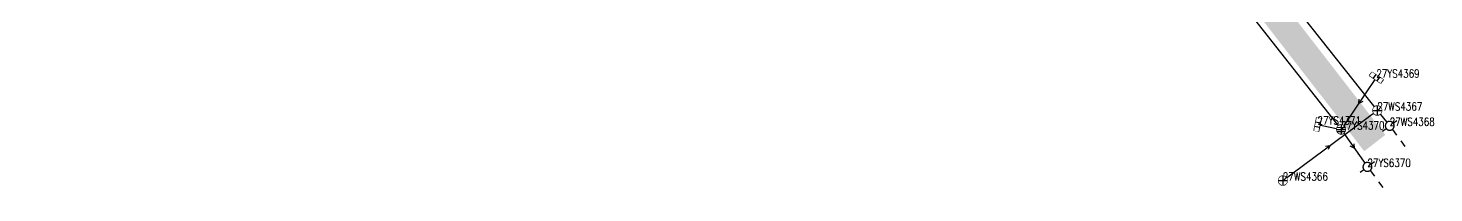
# Model space of a CAD drawing. Extents: x 78813 to 99477, y 2421021 to 2448125.
# Drawn here: x 82549.1 to 82707.2, y 2433557.8 to 2433576.3 of the extents above; entities that cross this region are included whole.
import ezdxf

# ---------------------------------------------------------------- set-up
doc = ezdxf.new("R2010")
doc.units = 0
doc.set_wipeout_variables(frame=1)
doc.layers.get('0').update_dxf_attribs({"linetype": 'CONTINUOUS'})
for name, color, linetype in [('DX_WS', 16, 'CONTINUOUS'), ('DX_YS', 42, 'CONTINUOUS'), ('道路', 5, 'CONTINUOUS')]:
    doc.layers.add(name, color=color, linetype=linetype)
for name, color, linetype, true_color in [('WSLINE', 7, 'CONTINUOUS', 0x7f0000), ('YSANNEXE', 7, 'CONTINUOUS', 0xcc9900), ('YSLINE', 7, 'CONTINUOUS', 0xcc9900)]:
    doc.layers.add(name, color=color, linetype=linetype, true_color=true_color)
doc.styles.add('CcNameZT', font='txt.SHX', dxfattribs={"width": 0.8, "bigfont": 'HZTXT.SHX'})
doc.styles.get("Standard").update_dxf_attribs({"font": 'txt.shx', "bigfont": 'hztxt.shx'})

# ---------------------------------------------------------------- blocks, each defined once
blk = doc.blocks.new('PS预留口')
blk.add_lwpolyline([(4.2, 0), (5.8, 0)])
blk.add_wipeout([(1, 0), (1, 0.07), (0.99, 0.14), (0.98, 0.21), (0.96, 0.28), (0.94, 0.34), (0.91, 0.41), (0.88, 0.47), (0.85, 0.53), (0.81, 0.59), (0.77, 0.64), (0.72, 0.69), (0.67, 0.74), (0.62, 0.79), (0.56, 0.83), (0.5, 0.87), (0.44, 0.9), (0.37, 0.93), (0.31, 0.95), (0.24, 0.97), (0.17, 0.98), (0.1, 0.99), (0.03, 1), (-0.03, 1), (-0.1, 0.99), (-0.17, 0.98), (-0.24, 0.97), (-0.31, 0.95), (-0.37, 0.93), (-0.44, 0.9), (-0.5, 0.87), (-0.56, 0.83), (-0.62, 0.79), (-0.67, 0.74), (-0.72, 0.69), (-0.77, 0.64), (-0.81, 0.59), (-0.85, 0.53), (-0.88, 0.47), (-0.91, 0.41), (-0.94, 0.34), (-0.96, 0.28), (-0.98, 0.21), (-0.99, 0.14), (-1, 0.07), (-1, 0), (-1, -0.07), (-0.99, -0.14), (-0.98, -0.21), (-0.96, -0.28), (-0.94, -0.34), (-0.91, -0.41), (-0.88, -0.47), (-0.85, -0.53), (-0.81, -0.59), (-0.77, -0.64), (-0.72, -0.69), (-0.67, -0.74), (-0.62, -0.79), (-0.56, -0.83), (-0.5, -0.87), (-0.44, -0.9), (-0.37, -0.93), (-0.31, -0.95), (-0.24, -0.97), (-0.17, -0.98), (-0.1, -0.99), (-0.03, -1), (0.03, -1), (0.1, -0.99), (0.17, -0.98), (0.24, -0.97), (0.31, -0.95), (0.37, -0.93), (0.44, -0.9), (0.5, -0.87), (0.56, -0.83), (0.62, -0.79), (0.67, -0.74), (0.72, -0.69), (0.77, -0.64), (0.81, -0.59), (0.85, -0.53), (0.88, -0.47), (0.91, -0.41), (0.94, -0.34), (0.96, -0.28), (0.98, -0.21), (0.99, -0.14)])
blk.add_line((1, 0), (2.6, 0))
blk.add_lwpolyline([(1, 0), (1, 0.07), (0.99, 0.14), (0.98, 0.21), (0.96, 0.28), (0.94, 0.34), (0.91, 0.41), (0.88, 0.47), (0.85, 0.53), (0.81, 0.59), (0.77, 0.64), (0.72, 0.69), (0.67, 0.74), (0.62, 0.79), (0.56, 0.83), (0.5, 0.87), (0.44, 0.9), (0.37, 0.93), (0.31, 0.95), (0.24, 0.97), (0.17, 0.98), (0.1, 0.99), (0.03, 1), (-0.03, 1), (-0.1, 0.99), (-0.17, 0.98), (-0.24, 0.97), (-0.31, 0.95), (-0.37, 0.93), (-0.44, 0.9), (-0.5, 0.87), (-0.56, 0.83), (-0.62, 0.79), (-0.67, 0.74), (-0.72, 0.69), (-0.77, 0.64), (-0.81, 0.59), (-0.85, 0.53), (-0.88, 0.47), (-0.91, 0.41), (-0.94, 0.34), (-0.96, 0.28), (-0.98, 0.21), (-0.99, 0.14), (-1, 0.07), (-1, 0), (-1, -0.07), (-0.99, -0.14), (-0.98, -0.21), (-0.96, -0.28), (-0.94, -0.34), (-0.91, -0.41), (-0.88, -0.47), (-0.85, -0.53), (-0.81, -0.59), (-0.77, -0.64), (-0.72, -0.69), (-0.67, -0.74), (-0.62, -0.79), (-0.56, -0.83), (-0.5, -0.87), (-0.44, -0.9), (-0.37, -0.93), (-0.31, -0.95), (-0.24, -0.97), (-0.17, -0.98), (-0.1, -0.99), (-0.03, -1), (0.03, -1), (0.1, -0.99), (0.17, -0.98), (0.24, -0.97), (0.31, -0.95), (0.37, -0.93), (0.44, -0.9), (0.5, -0.87), (0.56, -0.83), (0.62, -0.79), (0.67, -0.74), (0.72, -0.69), (0.77, -0.64), (0.81, -0.59), (0.85, -0.53), (0.88, -0.47), (0.91, -0.41), (0.94, -0.34), (0.96, -0.28), (0.98, -0.21), (0.99, -0.14), (1, 0)], close=True)
for points in [[(0, 1), (0, 2)], [(0, -2), (0, -1)]]:
    blk.add_lwpolyline(points)
blk = doc.blocks.new('PS污水井')
blk.add_lwpolyline([(1, 0), (1, 0.07), (0.99, 0.14), (0.98, 0.21), (0.96, 0.28), (0.94, 0.34), (0.91, 0.41), (0.88, 0.47), (0.85, 0.53), (0.81, 0.59), (0.77, 0.64), (0.72, 0.69), (0.67, 0.74), (0.62, 0.79), (0.56, 0.83), (0.5, 0.87), (0.44, 0.9), (0.37, 0.93), (0.31, 0.95), (0.24, 0.97), (0.17, 0.98), (0.1, 0.99), (0.03, 1), (-0.03, 1), (-0.1, 0.99), (-0.17, 0.98), (-0.24, 0.97), (-0.31, 0.95), (-0.37, 0.93), (-0.44, 0.9), (-0.5, 0.87), (-0.56, 0.83), (-0.62, 0.79), (-0.67, 0.74), (-0.72, 0.69), (-0.77, 0.64), (-0.81, 0.59), (-0.85, 0.53), (-0.88, 0.47), (-0.91, 0.41), (-0.94, 0.34), (-0.96, 0.28), (-0.98, 0.21), (-0.99, 0.14), (-1, 0.07), (-1, 0), (-1, -0.07), (-0.99, -0.14), (-0.98, -0.21), (-0.96, -0.28), (-0.94, -0.34), (-0.91, -0.41), (-0.88, -0.47), (-0.85, -0.53), (-0.81, -0.59), (-0.77, -0.64), (-0.72, -0.69), (-0.67, -0.74), (-0.62, -0.79), (-0.56, -0.83), (-0.5, -0.87), (-0.44, -0.9), (-0.37, -0.93), (-0.31, -0.95), (-0.24, -0.97), (-0.17, -0.98), (-0.1, -0.99), (-0.03, -1), (0.03, -1), (0.1, -0.99), (0.17, -0.98), (0.24, -0.97), (0.31, -0.95), (0.37, -0.93), (0.44, -0.9), (0.5, -0.87), (0.56, -0.83), (0.62, -0.79), (0.67, -0.74), (0.72, -0.69), (0.77, -0.64), (0.81, -0.59), (0.85, -0.53), (0.88, -0.47), (0.91, -0.41), (0.94, -0.34), (0.96, -0.28), (0.98, -0.21), (0.99, -0.14), (1, 0)], close=True)
blk.add_wipeout([(1, 0), (1, 0.07), (0.99, 0.14), (0.98, 0.21), (0.96, 0.28), (0.94, 0.34), (0.91, 0.41), (0.88, 0.47), (0.85, 0.53), (0.81, 0.59), (0.77, 0.64), (0.72, 0.69), (0.67, 0.74), (0.62, 0.79), (0.56, 0.83), (0.5, 0.87), (0.44, 0.9), (0.37, 0.93), (0.31, 0.95), (0.24, 0.97), (0.17, 0.98), (0.1, 0.99), (0.03, 1), (-0.03, 1), (-0.1, 0.99), (-0.17, 0.98), (-0.24, 0.97), (-0.31, 0.95), (-0.37, 0.93), (-0.44, 0.9), (-0.5, 0.87), (-0.56, 0.83), (-0.62, 0.79), (-0.67, 0.74), (-0.72, 0.69), (-0.77, 0.64), (-0.81, 0.59), (-0.85, 0.53), (-0.88, 0.47), (-0.91, 0.41), (-0.94, 0.34), (-0.96, 0.28), (-0.98, 0.21), (-0.99, 0.14), (-1, 0.07), (-1, 0), (-1, -0.07), (-0.99, -0.14), (-0.98, -0.21), (-0.96, -0.28), (-0.94, -0.34), (-0.91, -0.41), (-0.88, -0.47), (-0.85, -0.53), (-0.81, -0.59), (-0.77, -0.64), (-0.72, -0.69), (-0.67, -0.74), (-0.62, -0.79), (-0.56, -0.83), (-0.5, -0.87), (-0.44, -0.9), (-0.37, -0.93), (-0.31, -0.95), (-0.24, -0.97), (-0.17, -0.98), (-0.1, -0.99), (-0.03, -1), (0.03, -1), (0.1, -0.99), (0.17, -0.98), (0.24, -0.97), (0.31, -0.95), (0.37, -0.93), (0.44, -0.9), (0.5, -0.87), (0.56, -0.83), (0.62, -0.79), (0.67, -0.74), (0.72, -0.69), (0.77, -0.64), (0.81, -0.59), (0.85, -0.53), (0.88, -0.47), (0.91, -0.41), (0.94, -0.34), (0.96, -0.28), (0.98, -0.21), (0.99, -0.14)])
for p, q in [((-1, 0), (0, 0)), ((0, 1), (0, 0)), ((0, 0), (0, -1)), ((0, 0), (1, 0))]:
    blk.add_line(p, q)
blk = doc.blocks.new('LX')
for p, q in [((-0.866, 0.5), (0, 0)), ((0, 0), (-0.866, -0.5))]:
    blk.add_line(p, q)
blk = doc.blocks.new('PS雨水井')
blk.add_lwpolyline([(1, 0), (1, 0.07), (0.99, 0.14), (0.98, 0.21), (0.96, 0.28), (0.94, 0.34), (0.91, 0.41), (0.88, 0.47), (0.85, 0.53), (0.81, 0.59), (0.77, 0.64), (0.72, 0.69), (0.67, 0.74), (0.62, 0.79), (0.56, 0.83), (0.5, 0.87), (0.44, 0.9), (0.37, 0.93), (0.31, 0.95), (0.24, 0.97), (0.17, 0.98), (0.1, 0.99), (0.03, 1), (-0.03, 1), (-0.1, 0.99), (-0.17, 0.98), (-0.24, 0.97), (-0.31, 0.95), (-0.37, 0.93), (-0.44, 0.9), (-0.5, 0.87), (-0.56, 0.83), (-0.62, 0.79), (-0.67, 0.74), (-0.72, 0.69), (-0.77, 0.64), (-0.81, 0.59), (-0.85, 0.53), (-0.88, 0.47), (-0.91, 0.41), (-0.94, 0.34), (-0.96, 0.28), (-0.98, 0.21), (-0.99, 0.14), (-1, 0.07), (-1, 0), (-1, -0.07), (-0.99, -0.14), (-0.98, -0.21), (-0.96, -0.28), (-0.94, -0.34), (-0.91, -0.41), (-0.88, -0.47), (-0.85, -0.53), (-0.81, -0.59), (-0.77, -0.64), (-0.72, -0.69), (-0.67, -0.74), (-0.62, -0.79), (-0.56, -0.83), (-0.5, -0.87), (-0.44, -0.9), (-0.37, -0.93), (-0.31, -0.95), (-0.24, -0.97), (-0.17, -0.98), (-0.1, -0.99), (-0.03, -1), (0.03, -1), (0.1, -0.99), (0.17, -0.98), (0.24, -0.97), (0.31, -0.95), (0.37, -0.93), (0.44, -0.9), (0.5, -0.87), (0.56, -0.83), (0.62, -0.79), (0.67, -0.74), (0.72, -0.69), (0.77, -0.64), (0.81, -0.59), (0.85, -0.53), (0.88, -0.47), (0.91, -0.41), (0.94, -0.34), (0.96, -0.28), (0.98, -0.21), (0.99, -0.14), (1, 0)], close=True)
blk.add_wipeout([(1, 0), (1, 0.07), (0.99, 0.14), (0.98, 0.21), (0.96, 0.28), (0.94, 0.34), (0.91, 0.41), (0.88, 0.47), (0.85, 0.53), (0.81, 0.59), (0.77, 0.64), (0.72, 0.69), (0.67, 0.74), (0.62, 0.79), (0.56, 0.83), (0.5, 0.87), (0.44, 0.9), (0.37, 0.93), (0.31, 0.95), (0.24, 0.97), (0.17, 0.98), (0.1, 0.99), (0.03, 1), (-0.03, 1), (-0.1, 0.99), (-0.17, 0.98), (-0.24, 0.97), (-0.31, 0.95), (-0.37, 0.93), (-0.44, 0.9), (-0.5, 0.87), (-0.56, 0.83), (-0.62, 0.79), (-0.67, 0.74), (-0.72, 0.69), (-0.77, 0.64), (-0.81, 0.59), (-0.85, 0.53), (-0.88, 0.47), (-0.91, 0.41), (-0.94, 0.34), (-0.96, 0.28), (-0.98, 0.21), (-0.99, 0.14), (-1, 0.07), (-1, 0), (-1, -0.07), (-0.99, -0.14), (-0.98, -0.21), (-0.96, -0.28), (-0.94, -0.34), (-0.91, -0.41), (-0.88, -0.47), (-0.85, -0.53), (-0.81, -0.59), (-0.77, -0.64), (-0.72, -0.69), (-0.67, -0.74), (-0.62, -0.79), (-0.56, -0.83), (-0.5, -0.87), (-0.44, -0.9), (-0.37, -0.93), (-0.31, -0.95), (-0.24, -0.97), (-0.17, -0.98), (-0.1, -0.99), (-0.03, -1), (0.03, -1), (0.1, -0.99), (0.17, -0.98), (0.24, -0.97), (0.31, -0.95), (0.37, -0.93), (0.44, -0.9), (0.5, -0.87), (0.56, -0.83), (0.62, -0.79), (0.67, -0.74), (0.72, -0.69), (0.77, -0.64), (0.81, -0.59), (0.85, -0.53), (0.88, -0.47), (0.91, -0.41), (0.94, -0.34), (0.96, -0.28), (0.98, -0.21), (0.99, -0.14)])
for p, q in [((-1, 0), (0, 0)), ((-0.88, 0.48), (0, 0.47)), ((0, 1), (0, 0)), ((0, 0.47), (0.88, 0.47)), ((0, 0), (0, -1)), ((0, 0), (1, 0)), ((-0.88, -0.48), (0, -0.48)), ((0, -0.48), (0.88, -0.48))]:
    blk.add_line(p, q)
blk = doc.blocks.new('PS雨篦')
blk.add_lwpolyline([(-1.5, 0.5), (0, 0.5), (1.5, 0.5), (1.5, -0.5), (0, -0.5), (-1.5, -0.5)], close=True)
blk.add_wipeout([(-1.5, 0.5), (0, 0.5), (1.5, 0.5), (1.5, -0.5), (0, -0.5), (-1.5, -0.5)])
for p, q in [((-0.51, -0.5), (-0.51, 0.5)), ((0.49, -0.5), (0.49, 0.5))]:
    blk.add_line(p, q)

msp = doc.modelspace()

# ---------------------------------------------------------------- linework, layer by layer
at = {"layer": 'WSLINE'}
for p, q in [((82679.1, 2433594.41), (82700.84, 2433567.03)), ((82690.22, 2433559.15), (82700.84, 2433567.03)), ((82700.84, 2433567.03), (82702.24, 2433565.31))]:
    msp.add_line(p, q, dxfattribs=at)
at = {"layer": 'YSLINE'}
for p, q in [((82668.42, 2433600.94), (82696.77, 2433564.9)), ((82694.12, 2433565.45), (82696.77, 2433564.9)), ((82696.77, 2433564.9), (82699.73, 2433560.69))]:
    msp.add_line(p, q, dxfattribs=at)

# ---------------------------------------------------------------- block references
at = {"layer": 'DX_WS', "xscale": 0.4999999998630701, "yscale": 0.5, "zscale": 0.5, "rotation": 36.66929886726163}
msp.add_blockref('LX', (82695.53, 2433563.09), dxfattribs=at)
at = {"layer": 'YSANNEXE', "yscale": 0.5, "zscale": 0.5}
for p, xscale, rotation in [((82698.75, 2433567.81), 0.4999999998905783, 236.0586115857123), ((82698.25, 2433562.79), 0.5000000000784204, 304.8135470032408)]:
    msp.add_blockref('LX', p, dxfattribs=dict(at, xscale=xscale, rotation=rotation))

# ---------------------------------------------------------------- next in the draw order: block references
at = {"layer": 'DX_WS', "xscale": 0.5000000001422822, "yscale": 0.4999999999281195, "zscale": 0.5, "rotation": 306.2191877786125}
msp.add_blockref('PS预留口', (82702.24, 2433565.31, -0.64), dxfattribs=at)
at = {"layer": 'DX_WS', "xscale": 0.5, "yscale": 0.5, "zscale": 0.5}
msp.add_blockref('PS污水井', (82690.22, 2433559.15, 0.61), dxfattribs=at)
at = {"layer": 'DX_YS', "xscale": 0.4999999999005531, "yscale": 0.5, "zscale": 0.5, "rotation": 258.3754861362141}
msp.add_blockref('PS雨篦', (82694.12, 2433565.45, 2.46), dxfattribs=at)

# ---------------------------------------------------------------- next in the draw order: block references
at = {"layer": 'DX_WS', "xscale": 0.5, "yscale": 0.5, "zscale": 0.5}
msp.add_blockref('PS污水井', (82700.84, 2433567.03, 0), dxfattribs=at)
at = {"layer": 'DX_YS', "xscale": 0.4999999996591049, "yscale": 0.5000000004148073, "zscale": 0.5, "rotation": 306.9060032074858}
msp.add_blockref('PS预留口', (82699.73, 2433560.69, 1.46), dxfattribs=at)

# ---------------------------------------------------------------- next in the draw order: texts
at = {"layer": 'DX_WS', "style": 'CcNameZT', "width": 0.8}
for s, p in [('27WS4368', (82702.24, 2433565.31, -0.64)), ('27WS4366', (82690.22, 2433559.15, 0.61))]:
    msp.add_text(s, height=0.9, dxfattribs=at).set_placement(p)

# ---------------------------------------------------------------- next in the draw order: linework, layer by layer
at = {"layer": 'YSLINE'}
msp.add_line((82700.73, 2433570.73), (82696.77, 2433564.9), dxfattribs=at)

# ---------------------------------------------------------------- next in the draw order: texts
at = {"layer": 'DX_WS', "style": 'CcNameZT', "width": 0.8}
msp.add_text('27WS4367', height=0.9, dxfattribs=at).set_placement((82700.84, 2433567.03, 0))
at = {"layer": 'DX_YS', "width": 0.8}
msp.add_text('27YS6370', height=0.9, dxfattribs=at).set_placement((82699.73, 2433560.69, 1.46))

# ---------------------------------------------------------------- next in the draw order: block references
at = {"layer": 'DX_YS', "xscale": 0.5000000000265132, "yscale": 0.5, "zscale": 0.5, "rotation": 145.8540134934867}
msp.add_blockref('PS雨篦', (82700.73, 2433570.73, 2.42), dxfattribs=at)
at = {"layer": 'DX_YS', "xscale": 0.5, "yscale": 0.5, "zscale": 0.5}
msp.add_blockref('PS雨水井', (82696.77, 2433564.9, 1.51), dxfattribs=at)

# ---------------------------------------------------------------- next in the draw order: linework, layer by layer
at = {"layer": '道路', "const_width": 3, "flags": 128}
msp.add_lwpolyline([(82588.48, 2433882.25), (82506.66, 2433813.4), (82700.56, 2433563.37)], dxfattribs=at)

# ---------------------------------------------------------------- next in the draw order: texts
at = {"layer": 'DX_YS', "width": 0.8}
for s, p in [('27YS4369', (82700.73, 2433570.73, 2.42)), ('27YS4371', (82694.12, 2433565.45, 2.46)), ('27YS4370', (82696.77, 2433564.9, 1.51))]:
    msp.add_text(s, height=0.9, dxfattribs=at).set_placement(p)

doc.saveas('drawing.dxf')
